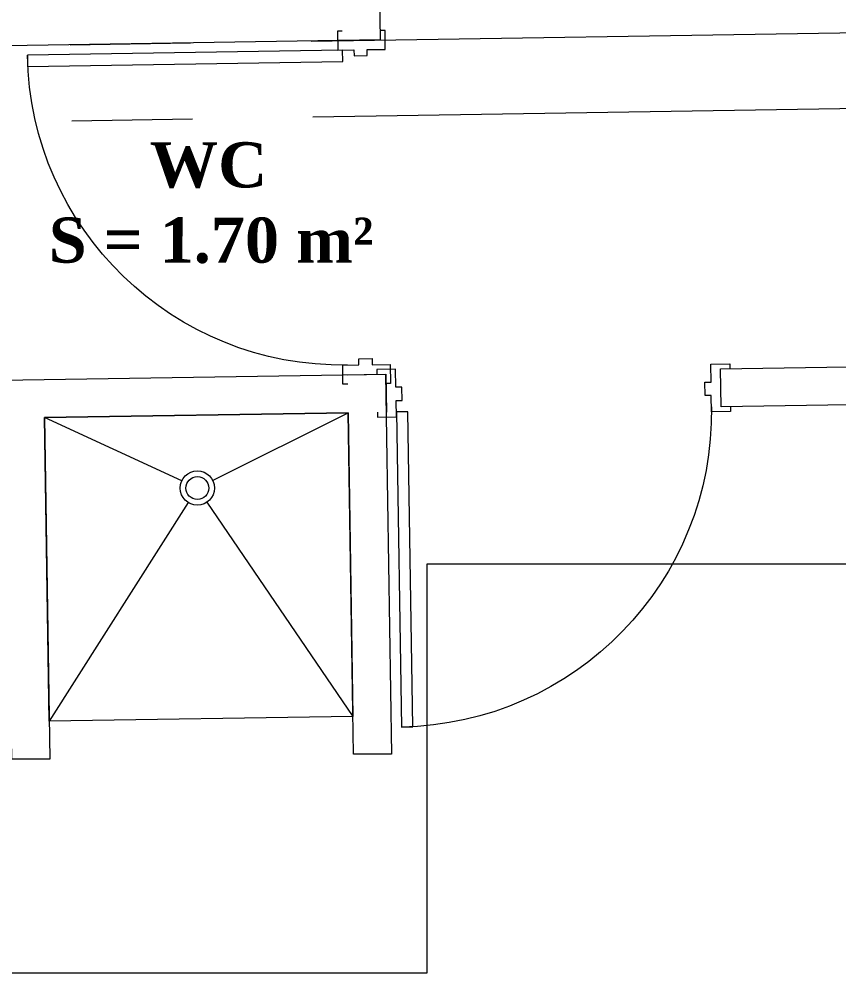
# Model space of a CAD drawing. Header units: millimetres. Extents: x -17502 to -16646, y 1856 to 2034.
# Drawn here: x -17474.222 to -17472.062, y 2012.34 to 2014.852 of the extents above; entities that cross this region are included whole.
import ezdxf

# ---------------------------------------------------------------- set-up
doc = ezdxf.new("R2010")
doc.units = ezdxf.units.MM
doc.linetypes.add('AXES', pattern=[50.8, 31.75, -6.35, 6.35, -6.35])
doc.layers.get('0').update_dxf_attribs({"lineweight": 9})
doc.layers.add('CALQUE_DE_PORTE', color=7, linetype='Continuous')
doc.layers.add('CLOISON', color=7, linetype='Continuous')
doc.styles.get("Standard").update_dxf_attribs({"font": 'times.ttf'})

# ---------------------------------------------------------------- blocks, each defined once
blk = doc.blocks.new('A$C252C0633')
at = {"layer": 'CALQUE_DE_PORTE', "color": 15, "linetype": 'Continuous', "lineweight": 9}
for p, q in [((0.05, 0.9427), (0.08, 0.9427)), ((0.05, 0.1127), (0.05, 0.9427)), ((0.05, 0.9427), (0.05, 0.9427)), ((0.08, 0.9427), (0.08, 0.1127)), ((0, 0.1127), (0, 0.1254)), ((0, 0.1254), (0.05, 0.1254)), ((0.05, 0.1254), (0.05, 0.0827)), ((0.08, 0.1127), (0.05, 0.1127)), ((0.93, 0.1254), (0.88, 0.1254)), ((0.88, 0.1254), (0.88, 0.0827)), ((0.93, 0.1127), (0.93, 0.1254)), ((0.05, 0.0827), (0.0659, 0.0827)), ((0.0659, 0.0827), (0.0659, 0.0476)), ((0.88, 0.0827), (0.8641, 0.0827)), ((0.8641, 0.0827), (0.8641, 0.0476)), ((0.0659, 0.0476), (0.05, 0.0476)), ((0.05, 0.0476), (0.05, 0)), ((0.8641, 0.0476), (0.88, 0.0476)), ((0.88, 0.0476), (0.88, 0)), ((0, 0), (0, 0.0127)), ((0.05, 0), (0, 0)), ((0.88, 0), (0.93, 0)), ((0.93, 0), (0.93, 0.0127))]:
    blk.add_line(p, q, dxfattribs=at)
blk.add_arc((0.05, 0.1127), 0.83, 0, 90, dxfattribs=at)
at = {"layer": 'CLOISON', "color": 1, "linetype": 'Continuous', "lineweight": 9}
for p, q in [((0.0246, 0.1127), (0.0246, 0.0127)), ((0.9054, 0.1127), (0.9054, 0.0127))]:
    blk.add_line(p, q, dxfattribs=at)

msp = doc.modelspace()

# ---------------------------------------------------------------- linework, layer by layer
at = {"color": 14, "lineweight": 9}
for points in [[(-17473.3865, 2015.8323), (-17473.2865, 2015.8338), (-17473.2701, 2014.7978), (-17475.2945, 2014.7652), (-17475.2806, 2013.885), (-17473.2562, 2013.9171), (-17473.2406, 2012.9158), (-17473.3409, 2012.9158), (-17473.3551, 2013.8155), (-17474.155, 2013.8029), (-17474.1408, 2012.9031), (-17474.2408, 2012.9031), (-17474.255, 2013.8013), (-17475.3773, 2013.7835), (-17475.3806, 2013.8834), (-17475.3806, 2013.8834), (-17475.3945, 2014.7636), (-17475.8483, 2014.7564), (-17475.8517, 2014.8564), (-17474.2696, 2014.8814), (-17474.2839, 2015.7829), (-17474.1839, 2015.7845), (-17474.1696, 2014.883), (-17473.3717, 2014.8957)], [(-17471.3266, 2014.9281), (-17470.8939, 2014.9349), (-17470.8957, 2014.8349), (-17471.2251, 2014.8297), (-17471.2111, 2013.9495), (-17470.9111, 2013.9543), (-17470.9129, 2013.8542), (-17472.3726, 2013.8311), (-17472.3742, 2013.9311), (-17471.3111, 2013.9479), (-17471.3266, 2014.9281)]]:
    msp.add_lwpolyline(points, close=True, dxfattribs=at)
at = {"linetype": 'AXES', "lineweight": 9, "ltscale": 0.05}
for points in [[(-17475.9923, 2014.7541), (-17470.7589, 2014.8371)], [(-17475.9874, 2014.5542), (-17470.7558, 2014.6371)]]:
    msp.add_lwpolyline(points, dxfattribs=at)
at = {"lineweight": 9}
msp.add_lwpolyline([(-17474.155, 2013.8029), (-17473.3551, 2013.8155), (-17473.3424, 2013.0156), (-17474.1423, 2013.003)], close=True, dxfattribs=at)
for points in [[(-17473.7929, 2013.6359), (-17474.155, 2013.8029)], [(-17473.7118, 2013.6372), (-17473.3551, 2013.8155)], [(-17473.7762, 2013.5791), (-17474.1423, 2013.003)], [(-17473.7267, 2013.5798), (-17473.3424, 2013.0156)]]:
    msp.add_lwpolyline(points, dxfattribs=at)
at = {"color": 1, "linetype": 'AXES', "lineweight": 9, "ltscale": 0.1}
msp.add_lwpolyline([(-17481.0262, 2012.3398), (-17473.1467, 2012.3398), (-17473.1467, 2013.4171), (-17461.8009, 2013.4171)], dxfattribs=at)
at = {"lineweight": 9}
for radius in [0.045, 0.03]:
    msp.add_circle((-17473.752, 2013.617), radius, dxfattribs=at)

# ---------------------------------------------------------------- block references
at = {"lineweight": 9, "xscale": -1}
for p, rotation in [((-17473.2578, 2014.8226), 90.9080906700559), ((-17473.2797, 2013.9294), 180.9080913922666)]:
    msp.add_blockref('A$C252C0633', p, dxfattribs=dict(at, rotation=rotation))

# ---------------------------------------------------------------- texts
at = {"lineweight": 9, "insert": (-17474.2429, 2014.5282), "char_height": 0.119, "width": 1.023543, "attachment_point": 1, "rotation": 359.9727}
msp.add_mtext('\\pi0.36573;{\\fTimes New Roman|b1|i0|c0|p18;WC\\P\\pi0.099442;S = 1.70 m²}', dxfattribs=at)

doc.saveas('drawing.dxf')
